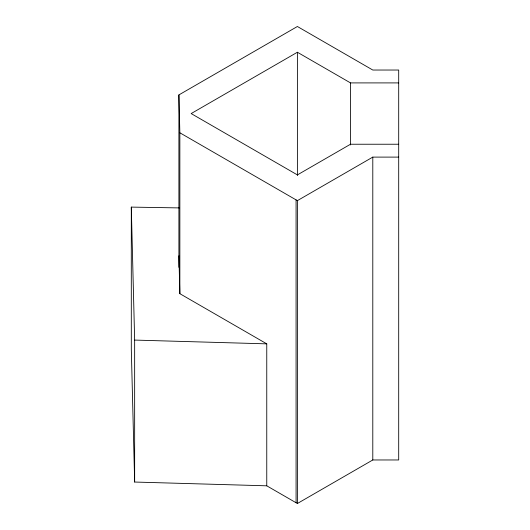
<?xml version="1.0" encoding="UTF-8"?>
<svg xmlns="http://www.w3.org/2000/svg" width="530" height="530" viewBox="0 0 530 530"><rect width="100%" height="100%" fill="white"/><g stroke="black" fill="none" stroke-linecap="round" stroke-linejoin="round"><path stroke-width="0.79" d="M178.901 267.358L178.901 94.91L297.39 26.5L372.795 70.033L398.699 70.033L398.699 459.967L372.795 459.967L297.39 503.5L266.762 485.818L134.653 482.042L131.301 349.071L131.301 207.104L179.279 207.912M398.699 82.905L350.502 82.905L297.39 52.245L191.164 113.572L297.39 174.9L350.502 144.233L398.699 144.233M178.901 94.91L179.856 132.785L297.39 200.638L372.795 157.105L398.699 157.105M131.301 207.104L134.653 340.075L266.762 343.857L266.762 485.818M178.901 255.804L179.856 293.68L266.762 343.857M372.795 157.105L372.795 459.967M350.502 82.905L350.502 144.968M297.39 52.245L297.39 175.536M297.39 200.638L297.39 503.5M296.078 199.883L296.078 502.745M179.856 132.785L179.856 293.68M134.653 340.075L134.653 482.042"/></g></svg>
